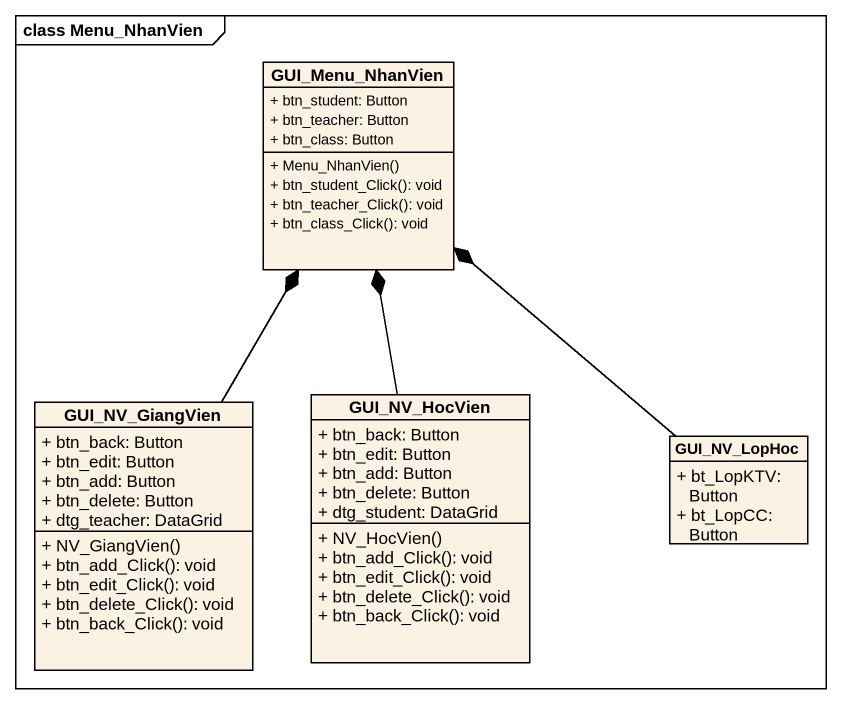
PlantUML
@startuml
mainframe class Menu_NhanVien
hide circle
hide empty members
skinparam classAttributeIconSize 0
class GUI_Menu_NhanVien {
  + btn_student: Button
  + btn_teacher: Button
  + btn_class: Button
  + Menu_NhanVien()
  + btn_student_Click(): void
  + btn_teacher_Click(): void
  + btn_class_Click(): void
}
class GUI_NV_GiangVien {
  + btn_back: Button
  + btn_edit: Button
  + btn_add: Button
  + btn_delete: Button
  + dtg_teacher: DataGrid
  + NV_GiangVien()
  + btn_add_Click(): void
  + btn_edit_Click(): void
  + btn_delete_Click(): void
  + btn_back_Click(): void
}
class GUI_NV_HocVien {
  + btn_back: Button
  + btn_edit: Button
  + btn_add: Button
  + btn_delete: Button
  + dtg_student: DataGrid
  + NV_HocVien()
  + btn_add_Click(): void
  + btn_edit_Click(): void
  + btn_delete_Click(): void
  + btn_back_Click(): void
}
class GUI_NV_LopHoc {
  + bt_LopKTV: Button
  + bt_LopCC: Button
}
GUI_NV_GiangVien -up-* GUI_Menu_NhanVien
GUI_NV_HocVien -up-* GUI_Menu_NhanVien
GUI_NV_LopHoc -up-* GUI_Menu_NhanVien
@enduml
